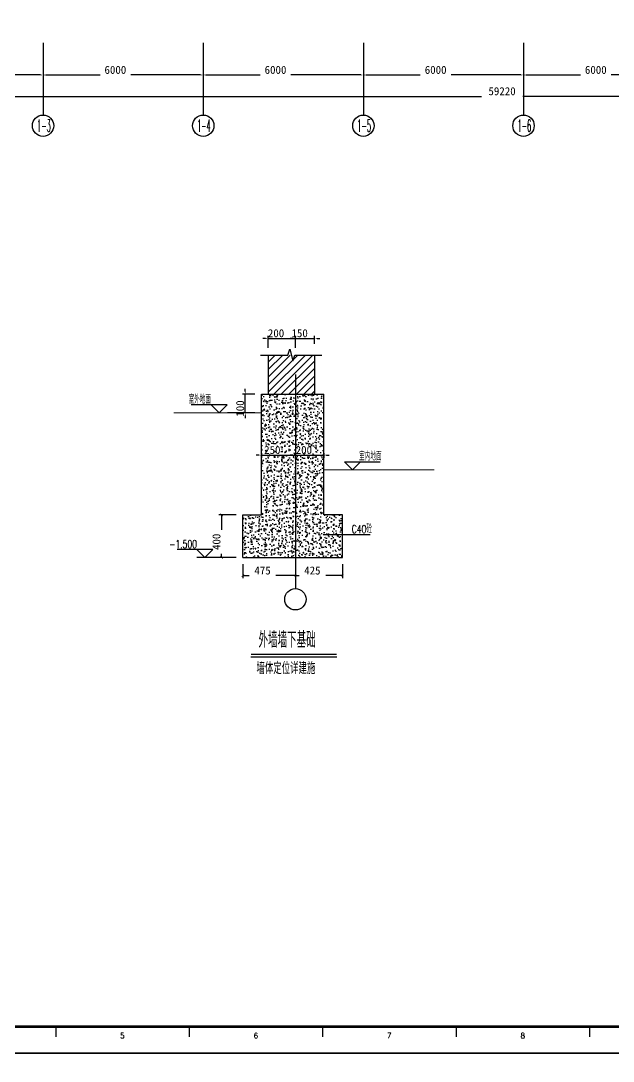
# Model space of a CAD drawing. Header units: inches. Extents: x 18712 to 314639, y 0 to 420500.
# Drawn here: x 39906 to 62101, y 252002 to 290995 of the extents above; entities that cross this region are included whole.
import ezdxf
from ezdxf.enums import TextEntityAlignment as Align
from ezdxf.lldxf.tags import DXFTag

# ---------------------------------------------------------------- set-up
doc = ezdxf.new("R2010")
doc.units = ezdxf.units.IN
doc.header["$LTSCALE"] = 1000
doc.header["$MEASUREMENT"] = 0
doc.layers.get('0').update_dxf_attribs({"true_color": 0xffffff})
for name, color, linetype, true_color in [('AXIS_TEXT', 7, 'Continuous', 0xffffff), ('BASE-JZ', 7, 'Continuous', 0xffffff), ('COLU-HATCH', 7, 'Continuous', 0x5b5b5b), ('DIM', 3, 'Continuous', 0x00ff00), ('DOTE', 1, 'DOTE', 0xff0000), ('HATCH', 7, 'Continuous', 0xd6d6d6), ('TEXT', 7, 'Continuous', 0xffffff), ('THIN', 7, 'Continuous', 0xffffff), ('TK', 7, 'Continuous', 0xffffff), ('ZG-图框层', 4, 'Continuous', 0x00ffff), ('基础构件标注', 3, 'Continuous', 0x00ff00), ('文字', 7, 'Continuous', 0xffffff), ('粗线', 6, 'Continuous', 0xff00ff), ('细线', 7, 'Continuous', 0xffffff)]:
    doc.layers.add(name, color=color, linetype=linetype, true_color=true_color)
doc.styles.add('_TCH_AXIS', font='txt.shx', dxfattribs={"height": 0.2, "bigfont": 'GBCBIG.shx'})
doc.styles.add('FromPkpm', font='txt.shx', dxfattribs={"height": 0.2, "bigfont": 'gbcbig.shx'})
doc.styles.add('ISOCP', font='txt.shx', dxfattribs={"height": 0.2, "bigfont": 'gbcbig.shx'})
doc.styles.add('TSSD_Label', font='txt.shx', dxfattribs={"height": 0.2, "bigfont": 'gbcbig.shx'})
doc.styles.add('TSSD_Norm', font='txt.shx', dxfattribs={"height": 0.2, "bigfont": 'gbcbig.shx'})
doc.styles.add('TSSD_Rein', font='txt.shx', dxfattribs={"height": 0.2, "bigfont": 'gbcbig.shx'})
tags = doc.linetypes.add('DOTE', pattern=[2.42, 2, -0.2, 0.02, -0.2]).pattern_tags.tags
tags[10:11] = [DXFTag(74, 4), DXFTag(75, 0), DXFTag(340, '0'), DXFTag(46, 0.0), DXFTag(50, 0.0), DXFTag(44, 0.0), DXFTag(45, 0.0)]
tags[8:9] = [DXFTag(74, 4), DXFTag(75, 0), DXFTag(340, '0'), DXFTag(46, 0.0), DXFTag(50, 0.0), DXFTag(44, 0.0), DXFTag(45, 0.0)]
tags[6:7] = [DXFTag(74, 4), DXFTag(75, 0), DXFTag(340, '0'), DXFTag(46, 0.0), DXFTag(50, 0.0), DXFTag(44, 0.0), DXFTag(45, 0.0)]
tags[4:5] = [DXFTag(74, 4), DXFTag(75, 0), DXFTag(340, '0'), DXFTag(46, 0.0), DXFTag(50, 0.0), DXFTag(44, 0.0), DXFTag(45, 0.0)]
doc.dimstyles.new('TSSD_100_100$0', dxfattribs={"dimtxt": 300, "dimasz": 100, "dimexe": 100, "dimexo": 250, "dimgap": 100, "dimtad": 1, "dimdec": 0, "dimzin": 0, "dimdsep": 46, "dimtxsty": 'Standard', "dimcen": 0, "dimclrd": 256, "dimclre": 256, "dimclrt": 7, "dimadec": 0, "dimazin": 0, "dimtfac": 1, "dimtdec": 4, "dimtix": 1, "dimtmove": 2, "dimatfit": 3, "dimfxl": 1, "dimtolj": 1, "dimtzin": 0, "dimarcsym": 0})
doc.dimstyles.new('TSSD_25_100', dxfattribs={"dimtxt": 300, "dimasz": 100, "dimexe": 100, "dimexo": 250, "dimgap": 100, "dimtad": 1, "dimdec": 0, "dimlfac": 0.25, "dimzin": 0, "dimdsep": 46, "dimtxsty": 'Standard', "dimblk": 'ARCHTICK', "dimblk1": 'ARCHTICK', "dimblk2": 'ARCHTICK', "dimcen": 0, "dimclrd": 256, "dimclre": 256, "dimclrt": 7, "dimadec": 0, "dimazin": 0, "dimtfac": 1, "dimtdec": 4, "dimtix": 1, "dimtmove": 2, "dimatfit": 3, "dimfxl": 1, "dimtolj": 1, "dimtzin": 0, "dimarcsym": 0})
pattern_1 = [(50, (-6498927.13, -2051405.4), (358.630091, -31.376067), [37.5, -412.5]), (355, (-6498927.13, -2051405.4), (-69.375667, 376.096067), [30, -330]), (100.4514, (-6498897.25, -2051408), (289.25469, 344.719771), [31.870095, -350.571056]), (46.1842, (-6498927.13, -2051305.4), (533.620524, -82.759507), [56.25, -618.75]), (96.6356, (-6498882.66, -2051312.3), (467.331353, 487.058935), [47.805144, -525.8565]), (351.1842, (-6498927.13, -2051305.4), (467.330973, 487.0593), [45, -495]), (21, (-6498877.13, -2051330.4), (298.453526, -201.309445), [37.5, -412.5]), (326, (-6498877.13, -2051330.4), (121.657666, 362.575023), [30, -330]), (71.4514, (-6498852.26, -2051347.17), (420.111314, 161.265248), [31.870095, -350.571056]), (37.5, (-6498927.13, -2051405.39), (6.0799277, 166.446927), [0, -326, 0, -335, 0, -331.25]), (7.5, (-6498927.13, -2051405.4), (131.5347687, 197.205856), [0, -191, 0, -318.5, 0, -126.25]), (327.5, (-6499038.63, -2051405.39), (266.911218, -11.2774359), [0, -125, 0, -390, 0, -517.5]), (317.5, (-6499088.63, -2051405.4), (291.593085, 50.052491), [0, -162.5, 0, -259, 0, -367.5])]

# ---------------------------------------------------------------- blocks, each defined once
blk = doc.blocks.new('*D362')
at = {"layer": 'Defpoints', "color": 0, "transparency": 16777216}
for p in [(34740, 290169), (40740, 290169), (40740, 288964)]:
    blk.add_point(p, dxfattribs=at)
at = {"layer": 'DIM', "lineweight": -2, "transparency": 16777216}
for p, q in [((34740, 289919), (34740, 288864)), ((40740, 289919), (40740, 288864)), ((34840, 288964), (36874, 288964)), ((40640, 288964), (38024, 288964))]:
    blk.add_line(p, q, dxfattribs=at)
at = {"layer": 'DIM', "transparency": 16777216}
for points in [[(34840, 288981), (34840, 288947), (34740, 288964)], [(40640, 288947), (40640, 288981), (40740, 288964)]]:
    blk.add_solid(points, dxfattribs=at)
at = {"layer": 'DIM', "color": 7, "true_color": 0xffffff, "transparency": 16777216, "insert": (37449, 289154), "char_height": 300, "attachment_point": 5}
blk.add_mtext('\\A1;6000', dxfattribs=at)
blk = doc.blocks.new('*D363')
at = {"layer": 'Defpoints', "color": 0, "transparency": 16777216}
for p in [(40740, 290169), (46740, 290169), (46740, 288964)]:
    blk.add_point(p, dxfattribs=at)
at = {"layer": 'DIM', "lineweight": -2, "transparency": 16777216}
for p, q in [((40740, 289919), (40740, 288864)), ((46740, 289919), (46740, 288864)), ((40840, 288964), (42874, 288964)), ((46640, 288964), (44024, 288964))]:
    blk.add_line(p, q, dxfattribs=at)
at = {"layer": 'DIM', "transparency": 16777216}
for points in [[(40840, 288981), (40840, 288947), (40740, 288964)], [(46640, 288947), (46640, 288981), (46740, 288964)]]:
    blk.add_solid(points, dxfattribs=at)
at = {"layer": 'DIM', "color": 7, "true_color": 0xffffff, "transparency": 16777216, "insert": (43449, 289154), "char_height": 300, "attachment_point": 5}
blk.add_mtext('\\A1;6000', dxfattribs=at)
blk = doc.blocks.new('*D364')
at = {"layer": 'Defpoints', "color": 0, "transparency": 16777216}
for p in [(46740, 290169), (52740, 290169), (52740, 288964)]:
    blk.add_point(p, dxfattribs=at)
at = {"layer": 'DIM', "lineweight": -2, "transparency": 16777216}
for p, q in [((46740, 289919), (46740, 288864)), ((52740, 289919), (52740, 288864)), ((46840, 288964), (48874, 288964)), ((52640, 288964), (50024, 288964))]:
    blk.add_line(p, q, dxfattribs=at)
at = {"layer": 'DIM', "transparency": 16777216}
for points in [[(46840, 288981), (46840, 288947), (46740, 288964)], [(52640, 288947), (52640, 288981), (52740, 288964)]]:
    blk.add_solid(points, dxfattribs=at)
at = {"layer": 'DIM', "color": 7, "true_color": 0xffffff, "transparency": 16777216, "insert": (49449, 289154), "char_height": 300, "attachment_point": 5}
blk.add_mtext('\\A1;6000', dxfattribs=at)
blk = doc.blocks.new('*D365')
at = {"layer": 'Defpoints', "color": 0, "transparency": 16777216}
for p in [(52740, 290169), (58740, 290169), (58740, 288964)]:
    blk.add_point(p, dxfattribs=at)
at = {"layer": 'DIM', "lineweight": -2, "transparency": 16777216}
for p, q in [((52740, 289919), (52740, 288864)), ((58740, 289919), (58740, 288864)), ((52840, 288964), (54874, 288964)), ((58640, 288964), (56024, 288964))]:
    blk.add_line(p, q, dxfattribs=at)
at = {"layer": 'DIM', "transparency": 16777216}
for points in [[(52840, 288981), (52840, 288947), (52740, 288964)], [(58640, 288947), (58640, 288981), (58740, 288964)]]:
    blk.add_solid(points, dxfattribs=at)
at = {"layer": 'DIM', "color": 7, "true_color": 0xffffff, "transparency": 16777216, "insert": (55449, 289154), "char_height": 300, "attachment_point": 5}
blk.add_mtext('\\A1;6000', dxfattribs=at)
blk = doc.blocks.new('*D366')
at = {"layer": 'Defpoints', "color": 0, "transparency": 16777216}
for p in [(58740, 290169), (64740, 290169), (64740, 288964)]:
    blk.add_point(p, dxfattribs=at)
at = {"layer": 'DIM', "lineweight": -2, "transparency": 16777216}
for p, q in [((58740, 289919), (58740, 288864)), ((64740, 289919), (64740, 288864)), ((58840, 288964), (60874, 288964)), ((64640, 288964), (62024, 288964))]:
    blk.add_line(p, q, dxfattribs=at)
at = {"layer": 'DIM', "transparency": 16777216}
for points in [[(58840, 288981), (58840, 288947), (58740, 288964)], [(64640, 288947), (64640, 288981), (64740, 288964)]]:
    blk.add_solid(points, dxfattribs=at)
at = {"layer": 'DIM', "color": 7, "true_color": 0xffffff, "transparency": 16777216, "insert": (61449, 289154), "char_height": 300, "attachment_point": 5}
blk.add_mtext('\\A1;6000', dxfattribs=at)
blk = doc.blocks.new('*D373')
at = {"layer": 'Defpoints', "color": 0, "transparency": 16777216}
for p in [(28740, 290169), (87960, 290169), (87960, 288164)]:
    blk.add_point(p, dxfattribs=at)
at = {"layer": 'DIM', "lineweight": -2, "transparency": 16777216}
for p, q in [((28740, 289919), (28740, 288064)), ((87960, 289919), (87960, 288064)), ((28840, 288164), (57162, 288164)), ((87860, 288164), (58712, 288164))]:
    blk.add_line(p, q, dxfattribs=at)
at = {"layer": 'DIM', "transparency": 16777216}
for points in [[(28840, 288181), (28840, 288147), (28740, 288164)], [(87860, 288147), (87860, 288181), (87960, 288164)]]:
    blk.add_solid(points, dxfattribs=at)
at = {"layer": 'DIM', "color": 7, "true_color": 0xffffff, "transparency": 16777216, "insert": (57937, 288354), "char_height": 300, "attachment_point": 5}
blk.add_mtext('\\A1;59220', dxfattribs=at)
blk = doc.blocks.new('_AXISO')
at = {"lineweight": -3}
blk.add_circle((0, 0), 0.5, dxfattribs=at)
blk = doc.blocks.new('_ArchTick')
at = {"color": 0, "linetype": 'ByBlock', "const_width": 0.15}
blk.add_lwpolyline([(-0.5, -0.5), (0.5, 0.5)], dxfattribs=at)
blk = doc.blocks.new('*D621')
at = {"layer": 'Defpoints', "color": 0, "transparency": 16777216}
for p in [(47428, 272481), (48223, 272481), (48223, 270881)]:
    blk.add_point(p, dxfattribs=at)
at = {"layer": 'DIM', "lineweight": -2, "transparency": 16777216}
for p, q in [((47973, 272481), (47328, 272481)), ((47428, 272481), (47428, 271917)), ((47428, 270881), (47428, 271017)), ((47973, 270881), (47328, 270881))]:
    blk.add_line(p, q, dxfattribs=at)
at = {"layer": 'DIM', "lineweight": -2, "transparency": 16777216, "xscale": 100, "yscale": 100, "zscale": 100}
for p, rotation in [((47428, 272481), 90), ((47428, 270881), 270)]:
    blk.add_blockref('_ArchTick', p, dxfattribs=dict(at, rotation=rotation))
at = {"layer": 'DIM', "color": 7, "true_color": 0xffffff, "transparency": 16777216, "insert": (47238, 271467), "char_height": 300, "attachment_point": 5, "rotation": 90}
blk.add_mtext('\\A1;400', dxfattribs=at)
blk = doc.blocks.new('*D622')
at = {"layer": 'Defpoints', "color": 0, "transparency": 16777216}
for p in [(48223, 270881), (50194, 270881), (50194, 270201)]:
    blk.add_point(p, dxfattribs=at)
at = {"layer": 'DIM', "lineweight": -2, "transparency": 16777216}
for p, q in [((48223, 270631), (48223, 270101)), ((50194, 270631), (50194, 270101)), ((48223, 270201), (48464, 270201)), ((50194, 270201), (49464, 270201))]:
    blk.add_line(p, q, dxfattribs=at)
at = {"layer": 'DIM', "lineweight": -2, "transparency": 16777216, "xscale": 100, "yscale": 100, "zscale": 100, "rotation": 180}
blk.add_blockref('_ArchTick', (48223, 270201), dxfattribs=at)
at = {"layer": 'DIM', "lineweight": -2, "transparency": 16777216, "xscale": 100, "yscale": 100, "zscale": 100}
blk.add_blockref('_ArchTick', (50194, 270201), dxfattribs=at)
at = {"layer": 'DIM', "color": 7, "true_color": 0xffffff, "transparency": 16777216, "insert": (48964, 270391), "char_height": 300, "attachment_point": 5}
blk.add_mtext('\\A1;475', dxfattribs=at)
blk = doc.blocks.new('*D623')
at = {"layer": 'Defpoints', "color": 0, "transparency": 16777216}
for p in [(50194, 270881), (51956, 270881), (51956, 270201)]:
    blk.add_point(p, dxfattribs=at)
at = {"layer": 'DIM', "lineweight": -2, "transparency": 16777216}
for p, q in [((50194, 270631), (50194, 270101)), ((51956, 270631), (51956, 270101)), ((50194, 270201), (50330, 270201)), ((51956, 270201), (51330, 270201))]:
    blk.add_line(p, q, dxfattribs=at)
at = {"layer": 'DIM', "lineweight": -2, "transparency": 16777216, "xscale": 100, "yscale": 100, "zscale": 100, "rotation": 180}
blk.add_blockref('_ArchTick', (50194, 270201), dxfattribs=at)
at = {"layer": 'DIM', "lineweight": -2, "transparency": 16777216, "xscale": 100, "yscale": 100, "zscale": 100}
blk.add_blockref('_ArchTick', (51956, 270201), dxfattribs=at)
at = {"layer": 'DIM', "color": 7, "true_color": 0xffffff, "transparency": 16777216, "insert": (50830, 270391), "char_height": 300, "attachment_point": 5}
blk.add_mtext('\\A1;425', dxfattribs=at)
blk = doc.blocks.new('*D624')
at = {"layer": 'Defpoints', "color": 0, "transparency": 16777216}
for p in [(50194, 279094), (49172, 278492), (50194, 278492)]:
    blk.add_point(p, dxfattribs=at)
at = {"layer": 'DIM', "lineweight": -2, "transparency": 16777216}
for p, q in [((49172, 278742), (49172, 279194)), ((50194, 278742), (50194, 279194)), ((49072, 279094), (48972, 279094)), ((49172, 279094), (50194, 279094)), ((50294, 279094), (50394, 279094))]:
    blk.add_line(p, q, dxfattribs=at)
at = {"layer": 'DIM', "transparency": 16777216}
for points in [[(49072, 279078), (49072, 279111), (49172, 279094)], [(50294, 279111), (50294, 279078), (50194, 279094)]]:
    blk.add_solid(points, dxfattribs=at)
at = {"layer": 'DIM', "color": 7, "true_color": 0xffffff, "transparency": 16777216, "insert": (49469, 279284), "char_height": 300, "attachment_point": 5}
blk.add_mtext('\\A1;200', dxfattribs=at)
blk = doc.blocks.new('*D625')
at = {"layer": 'Defpoints', "color": 0, "transparency": 16777216}
for p in [(50910, 279094), (50194, 278492), (50910, 278634)]:
    blk.add_point(p, dxfattribs=at)
at = {"layer": 'DIM', "lineweight": -2, "transparency": 16777216}
for p, q in [((50194, 278742), (50194, 279194)), ((50910, 278884), (50910, 279194)), ((50094, 279094), (49994, 279094)), ((50194, 279094), (50910, 279094)), ((51010, 279094), (51110, 279094))]:
    blk.add_line(p, q, dxfattribs=at)
at = {"layer": 'DIM', "transparency": 16777216}
for points in [[(50094, 279078), (50094, 279111), (50194, 279094)], [(51010, 279111), (51010, 279078), (50910, 279094)]]:
    blk.add_solid(points, dxfattribs=at)
at = {"layer": 'DIM', "color": 7, "true_color": 0xffffff, "transparency": 16777216, "insert": (50353, 279284), "char_height": 300, "attachment_point": 5}
blk.add_mtext('\\A1;150', dxfattribs=at)
blk = doc.blocks.new('*D626')
at = {"layer": 'Defpoints', "color": 0, "transparency": 16777216}
for p in [(48923, 275039), (50194, 275039), (50194, 274718)]:
    blk.add_point(p, dxfattribs=at)
at = {"layer": 'DIM', "lineweight": -2, "transparency": 16777216}
for p, q in [((48823, 274718), (48723, 274718)), ((48923, 274789), (48923, 274618)), ((48923, 274718), (50194, 274718)), ((50194, 274789), (50194, 274618)), ((50294, 274718), (50394, 274718))]:
    blk.add_line(p, q, dxfattribs=at)
at = {"layer": 'DIM', "transparency": 16777216}
for points in [[(48823, 274701), (48823, 274734), (48923, 274718)], [(50294, 274734), (50294, 274701), (50194, 274718)]]:
    blk.add_solid(points, dxfattribs=at)
at = {"layer": 'DIM', "color": 7, "true_color": 0xffffff, "transparency": 16777216, "insert": (49329, 274908), "char_height": 300, "attachment_point": 5}
blk.add_mtext('\\A1;250', dxfattribs=at)
blk = doc.blocks.new('*D627')
at = {"layer": 'Defpoints', "color": 0, "transparency": 16777216}
for p in [(50194, 275039), (51256, 275039), (51256, 274718)]:
    blk.add_point(p, dxfattribs=at)
at = {"layer": 'DIM', "lineweight": -2, "transparency": 16777216}
for p, q in [((50094, 274718), (49994, 274718)), ((50194, 274789), (50194, 274618)), ((50194, 274718), (51256, 274718)), ((51256, 274789), (51256, 274618)), ((51356, 274718), (51456, 274718))]:
    blk.add_line(p, q, dxfattribs=at)
at = {"layer": 'DIM', "transparency": 16777216}
for points in [[(50094, 274701), (50094, 274734), (50194, 274718)], [(51356, 274734), (51356, 274701), (51256, 274718)]]:
    blk.add_solid(points, dxfattribs=at)
at = {"layer": 'DIM', "color": 7, "true_color": 0xffffff, "transparency": 16777216, "insert": (50511, 274908), "char_height": 300, "attachment_point": 5}
blk.add_mtext('\\A1;200', dxfattribs=at)
blk = doc.blocks.new('*D628')
at = {"layer": 'Defpoints', "color": 0, "transparency": 16777216}
for p in [(48315, 277000), (48923, 277000), (48923, 276296)]:
    blk.add_point(p, dxfattribs=at)
at = {"layer": 'DIM', "lineweight": -2, "transparency": 16777216}
for p, q in [((48673, 277000), (48215, 277000)), ((48315, 277100), (48315, 277200)), ((48315, 276296), (48315, 277000)), ((48673, 276296), (48215, 276296)), ((48315, 276196), (48315, 276096))]:
    blk.add_line(p, q, dxfattribs=at)
at = {"layer": 'DIM', "transparency": 16777216}
for points in [[(48299, 277100), (48332, 277100), (48315, 277000)], [(48332, 276196), (48299, 276196), (48315, 276296)]]:
    blk.add_solid(points, dxfattribs=at)
at = {"layer": 'DIM', "color": 7, "true_color": 0xffffff, "transparency": 16777216, "insert": (48125, 276464), "char_height": 300, "attachment_point": 5, "rotation": 90}
blk.add_mtext('\\A1;100', dxfattribs=at)

msp = doc.modelspace()

# ---------------------------------------------------------------- hatches: boundary and pattern name
at = {"layer": 'HATCH'}
h = msp.add_hatch(dxfattribs=at)
h.set_pattern_fill('METAL', color=256, scale=32258, angle=45, style=0)
h.set_pattern_definition([(45, (-6032324.59, -1622029.47), (-141.421356, 141.421356), [])])
h.paths.add_polyline_path([(50909.8, 278466.3), (49171.8, 278466.3), (49171.8, 276999.8), (50909.8, 276999.8)], flags=0)
h = msp.add_hatch(dxfattribs=at)
h.set_pattern_fill('CONCRETE', color=256, scale=32258, angle=317.5, style=0)
h.set_pattern_definition(pattern_1)
h.paths.add_polyline_path([(50194.2, 276999.8), (48922.8, 276999.8), (48922.8, 272481.2), (48222.8, 272481.2), (48222.8, 270881.2), (50194.2, 270881.2)], flags=0)
h = msp.add_hatch(dxfattribs=at)
h.set_pattern_fill('CONCRETE', color=256, scale=32258, angle=317.5, style=0)
h.set_pattern_definition(pattern_1)
h.paths.add_polyline_path([(51955.8, 272481.2), (51255.8, 272481.2), (51255.8, 276999.8), (50194.2, 276999.8), (50194.2, 270881.2), (51955.8, 270881.2)], flags=0)

# ---------------------------------------------------------------- linework, layer by layer
at = {"lineweight": -3}
msp.add_circle((50194.2, 269315.3), 400, dxfattribs=at)
at = {"layer": 'COLU-HATCH', "lineweight": 25}
for p, q in [((49171.8, 278466.3), (49171.8, 276999.8)), ((50909.8, 278466.3), (50909.8, 276999.8)), ((48922.8, 272481.2), (48922.8, 276999.8)), ((48922.8, 276999.8), (51255.8, 276999.8)), ((51255.8, 272481.2), (51255.8, 276999.8)), ((48222.8, 270881.2), (48222.8, 272481.2)), ((48222.8, 272481.2), (48922.8, 272481.2)), ((51955.8, 272481.2), (51255.8, 272481.2)), ((51955.8, 270881.2), (51955.8, 272481.2)), ((52995, 271727.3), (51237.6, 271727.3)), ((48222.8, 270881.2), (51955.8, 270881.2))]:
    msp.add_line(p, q, dxfattribs=at)
at = {"layer": 'DIM', "lineweight": -3}
for p, q in [((40740.2, 290168.9), (40740.2, 287463.9)), ((46740.2, 290168.9), (46740.2, 287463.9)), ((52740.2, 290168.9), (52740.2, 287463.9)), ((58740.2, 290168.9), (58740.2, 287463.9))]:
    msp.add_line(p, q, dxfattribs=at)
at = {"layer": 'DOTE', "lineweight": -3}
msp.add_line((50194.2, 277733), (50194.2, 269715.3), dxfattribs=at)
at = {"layer": 'THIN', "lineweight": -3}
for p, q in [((47033.7, 276595.8), (46293.3, 276595.8)), ((47333.7, 276295.8), (47033.7, 276595.8)), ((47633.7, 276595.8), (47033.7, 276595.8)), ((47333.7, 276295.8), (47633.7, 276595.8)), ((48600.6, 276295.8), (47652.7, 276295.8)), ((52331.7, 274167.8), (52031.7, 274467.8)), ((52031.7, 274467.8), (52631.7, 274467.8)), ((52331.7, 274167.8), (52631.7, 274467.8)), ((52631.7, 274467.8), (53372.1, 274467.8)), ((46506.7, 271181.2), (45766.3, 271181.2)), ((46806.7, 270881.2), (46506.7, 271181.2)), ((47106.7, 271181.2), (46506.7, 271181.2)), ((46806.7, 270881.2), (47106.7, 271181.2)), ((47650.6, 270881.2), (46506.7, 270881.2))]:
    msp.add_line(p, q, dxfattribs=at)
msp.add_lwpolyline([(48891.8, 278466.3), (49910.8, 278466.3), (49980.8, 278686.3), (50100.8, 278246.3), (50170.8, 278466.3), (51189.8, 278466.3)], dxfattribs=at)
at = {"layer": 'TK', "lineweight": -3}
for p, q in [((41212.2, 253300), (41212.2, 252908.7)), ((46212.2, 253300), (46212.2, 252908.7)), ((51212.2, 253300), (51212.2, 252908.7)), ((56212.2, 253300), (56212.2, 252908.7)), ((61212.2, 253300), (61212.2, 252908.7))]:
    msp.add_line(p, q, dxfattribs=at)
for points in [[(18712.2, 336400), (18712.2, 252300), (137612.2, 252300), (137612.2, 336400)], [(18712.2, 252300), (18712.2, 168200), (137612.2, 168200), (137612.2, 252300)]]:
    msp.add_lwpolyline(points, close=True, dxfattribs=at)
at = {"layer": 'TK', "lineweight": -3, "const_width": 100}
msp.add_lwpolyline([(21212.2, 335400), (21212.2, 253300), (136612.2, 253300), (136612.2, 335400)], close=True, dxfattribs=at)
at = {"layer": 'ZG-图框层', "lineweight": -3}
for points in [[(18712.2, 252300), (137612.2, 252300), (137612.2, 336400), (18712.2, 336400)], [(18712.2, 168200), (137612.2, 168200), (137612.2, 252300), (18712.2, 252300)]]:
    msp.add_lwpolyline(points, close=True, dxfattribs=at)
at = {"layer": 'ZG-图框层', "lineweight": -3, "const_width": 100}
msp.add_lwpolyline([(21212.2, 253300), (136612.2, 253300), (136612.2, 335400), (21212.2, 335400)], close=True, dxfattribs=at)
at = {"layer": '基础构件标注', "lineweight": 18}
for p, q in [((48922.8, 276295.8), (45643.2, 276295.8)), ((51255.8, 274167.8), (55387.2, 274167.8))]:
    msp.add_line(p, q, dxfattribs=at)
at = {"layer": '粗线', "lineweight": -3, "const_width": 50}
msp.add_lwpolyline([(48530, 267253.9), (51746.4, 267253.9)], dxfattribs=at)
at = {"layer": '细线', "lineweight": -3}
msp.add_lwpolyline([(48530, 267153.9), (51746.4, 267153.9)], dxfattribs=at)

# ---------------------------------------------------------------- block references
at = {"layer": 'DIM'}
ref = msp.add_blockref('_AXISO', (40740.2, 287063.9), dxfattribs=dict(at, xscale=800, yscale=800))
ref.add_attrib('A', '1-3', (40513.9, 286837.6), dxfattribs={"layer": 'AXIS_TEXT', "height": 452.55, "style": '_TCH_AXIS', "width": 0.381818})
ref = msp.add_blockref('_AXISO', (46740.2, 287063.9), dxfattribs=dict(at, xscale=800, yscale=800))
ref.add_attrib('A', '1-4', (46513.9, 286837.6), dxfattribs={"layer": 'AXIS_TEXT', "height": 452.55, "style": '_TCH_AXIS', "width": 0.368421})
ref = msp.add_blockref('_AXISO', (52740.2, 287063.9), dxfattribs=dict(at, xscale=800, yscale=800))
ref.add_attrib('A', '1-5', (52513.9, 286837.6), dxfattribs={"layer": 'AXIS_TEXT', "height": 452.55, "style": '_TCH_AXIS', "width": 0.381818})
ref = msp.add_blockref('_AXISO', (58740.2, 287063.9), dxfattribs=dict(at, xscale=800, yscale=800))
ref.add_attrib('A', '1-6', (58513.9, 286837.6), dxfattribs={"layer": 'AXIS_TEXT', "height": 452.55, "style": '_TCH_AXIS', "width": 0.381818})

# ---------------------------------------------------------------- texts
at = {"layer": 'BASE-JZ', "color": 6, "true_color": 0xff00ff, "style": 'FromPkpm', "width": 0.7}
msp.add_text('C40砼', height=300, dxfattribs=at).set_placement((52305.8, 271795.2))
at = {"layer": 'TEXT', "color": 0, "style": 'TSSD_Rein', "width": 0.7}
msp.add_text('墙体定位详建施', height=450, dxfattribs=at).set_placement((48735.9, 266507.8))
at = {"layer": 'THIN', "style": 'TSSD_Label', "width": 0.7}
for s, p in [('室外地面', (47033.7, 276645.8)), ('室内地面', (53422.1, 274517.8)), ('-1.500', (46506.7, 271231.2))]:
    msp.add_text(s, height=300, dxfattribs=at).set_placement(p, align=Align.RIGHT)
at = {"layer": 'TK', "style": 'ISOCP'}
for s, p in [('5', (43712.2, 252958.7)), ('6', (48712.2, 252958.7)), ('7', (53712.2, 252958.7)), ('8', (58712.2, 252958.7))]:
    msp.add_text(s, height=200, dxfattribs=at).set_placement(p, align=Align.MIDDLE_CENTER)
at = {"layer": '文字', "style": 'TSSD_Norm', "width": 0.7}
msp.add_text('外墙墙下基础', height=600, dxfattribs=at).set_placement((48812.7, 267495.9))

# ---------------------------------------------------------------- dimensions: what is measured, and where the dimension line sits
at = {"layer": 'DIM'}
for base, p1, p2, angle, text, dimstyle, override, picture, middle, dimtype in [((87960.2, 288163.9), (28740.2, 290168.9), (87960.2, 290168.9), 0, '59220', 'TSSD_100_100$0', {"dimscale": 1, "dimlfac": 1}, '*D373', (57937.1, 288353.9), 161), ((40740.2, 288963.9), (34740.2, 290168.9), (40740.2, 290168.9), 0, '6000', 'TSSD_100_100$0', {"dimscale": 1, "dimlfac": 1}, '*D362', (37449.5, 289153.9), 161), ((46740.2, 288963.9), (40740.2, 290168.9), (46740.2, 290168.9), 0, '6000', 'TSSD_100_100$0', {"dimscale": 1, "dimlfac": 1}, '*D363', (43449.5, 289153.9), 161), ((52740.2, 288963.9), (46740.2, 290168.9), (52740.2, 290168.9), 0, '6000', 'TSSD_100_100$0', {"dimscale": 1, "dimlfac": 1}, '*D364', (49449.5, 289153.9), 161), ((58740.2, 288963.9), (52740.2, 290168.9), (58740.2, 290168.9), 0, '6000', 'TSSD_100_100$0', {"dimscale": 1, "dimlfac": 1}, '*D365', (55449.5, 289153.9), 161), ((64740.2, 288963.9), (58740.2, 290168.9), (64740.2, 290168.9), 0, '6000', 'TSSD_100_100$0', {"dimscale": 1, "dimlfac": 1}, '*D366', (61449.5, 289153.9), 161), ((48315.4, 276999.8), (48922.8, 276295.8), (48922.8, 276999.8), 90, '100', 'TSSD_100_100$0', {"dimscale": 1, "dimlfac": 1}, '*D628', (48125.4, 276464.2), 160), ((50194.2, 274717.6), (48922.8, 275038.7), (50194.2, 275038.7), 180, '250', 'TSSD_100_100$0', {"dimscale": 1, "dimlfac": 1}, '*D626', (49329, 274907.6), 160), ((51255.8, 274717.6), (50194.2, 275038.7), (51255.8, 275038.7), 180, '200', 'TSSD_100_100$0', {"dimscale": 1, "dimlfac": 1}, '*D627', (50510.8, 274907.6), 160), ((47428.3, 272481.2), (48222.8, 270881.2), (48222.8, 272481.2), 90, '400', 'TSSD_25_100', {"dimscale": 1, "dimlfac": 0.25}, '*D621', (47238.3, 271467), 160), ((50194.2, 270201.5), (48222.8, 270881.2), (50194.2, 270881.2), 180, '475', 'TSSD_25_100', {"dimscale": 1, "dimlfac": 0.25}, '*D622', (48963.7, 270391.5), 160), ((51955.8, 270201.5), (50194.2, 270881.2), (51955.8, 270881.2), 180, '425', 'TSSD_25_100', {"dimscale": 1, "dimlfac": 0.25}, '*D623', (50830.2, 270391.5), 160)]:
    dim = msp.add_linear_dim(base=base, p1=p1, p2=p2, angle=angle, text=text, dimstyle=dimstyle, override=override, dxfattribs=at)
    dim.commit()
    dim.dimension.update_dxf_attribs({"geometry": picture, "text_midpoint": middle, "dimtype": dimtype})
for base, p1, p2, text, picture, middle in [((50194.2, 279094.2), (49171.8, 278492), (50194.2, 278492), '200', '*D624', (49468.8, 279284.2)), ((50909.8, 279094.2), (50194.2, 278492), (50909.8, 278634.4), '150', '*D625', (50353.1, 279284.2))]:
    dim = msp.add_linear_dim(base=base, p1=p1, p2=p2, text=text, dimstyle='TSSD_100_100$0', override={"dimscale": 1, "dimlfac": 1}, dxfattribs=at)
    dim.commit()
    dim.dimension.update_dxf_attribs({"geometry": picture, "text_midpoint": middle, "dimtype": 160})

doc.saveas('drawing.dxf')
